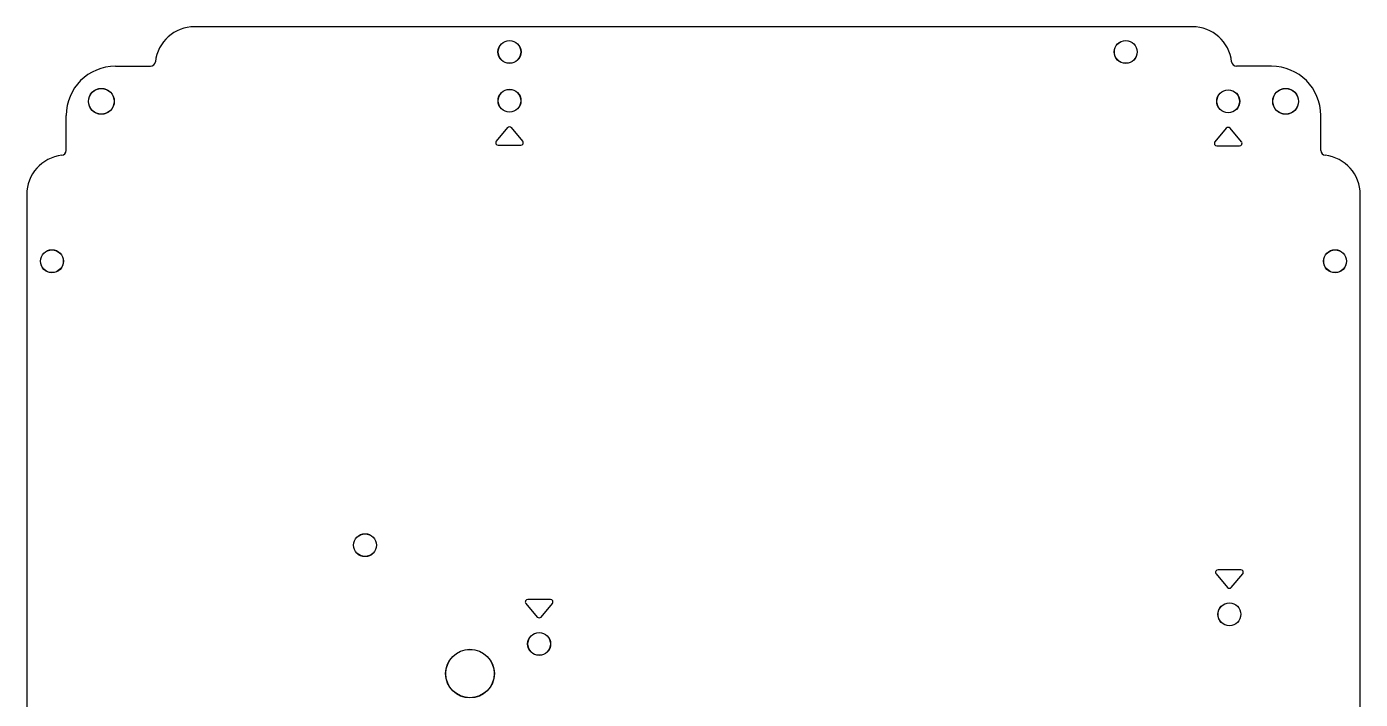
# Model space of a CAD drawing. Header units: millimetres. Extents: x -135 to 135, y -150 to 135.
# Drawn here: x -135 to 135, y -1.2 to 135 of the extents above; entities that cross this region are included whole.
import ezdxf

# ---------------------------------------------------------------- set-up
doc = ezdxf.new("R2010")
doc.units = ezdxf.units.MM

msp = doc.modelspace()

# ---------------------------------------------------------------- linework, layer by layer
at = {"color": 7, "linetype": 'Continuous', "lineweight": 25}
for p, q in [((101, 135), (-101, 135)), ((-117, 127), (-109.94, 127)), ((117, 127), (109.94, 127)), ((-127, 109.94), (-127, 117)), ((127, 109.94), (127, 117)), ((-37.63, 114.55), (-39.93, 111.82)), ((-34.57, 111.82), (-36.87, 114.55)), ((107.87, 114.42), (105.57, 111.7)), ((110.93, 111.7), (108.63, 114.42)), ((-39.55, 111), (-34.95, 111)), ((105.95, 110.88), (110.55, 110.88)), ((-135, 101), (-135, -101)), ((135, -101), (135, 101)), ((110.8, 25), (106.2, 25)), ((105.82, 24.18), (108.12, 21.45)), ((108.88, 21.45), (111.18, 24.18)), ((-28.95, 19), (-33.55, 19)), ((-33.93, 18.18), (-31.63, 15.45)), ((-30.87, 15.45), (-28.57, 18.18))]:
    msp.add_line(p, q, dxfattribs=at)
for centre, radius in [((-37.25, 129.88), 2.33), ((-37.25, 129.88), 2.3), ((87.5, 129.88), 2.33), ((87.5, 129.88), 2.3), ((-119.88, 119.88), 2.62), ((-119.88, 119.88), 2.6), ((-37.25, 120), 2.32), ((-37.25, 120), 2.3), ((108.25, 119.88), 2.33), ((108.25, 119.88), 2.3), ((119.88, 119.88), 2.62), ((119.88, 119.88), 2.6), ((-129.88, 87.5), 2.33), ((-129.88, 87.5), 2.3), ((129.88, 87.5), 2.33), ((129.88, 87.5), 2.3), ((-66.5, 30), 2.32), ((-66.5, 30), 2.3), ((108.5, 16), 2.32), ((108.5, 16), 2.3), ((-31.25, 10), 2.33), ((-31.25, 10), 2.3), ((-45.25, 4), 4.93), ((-45.25, 4), 4.9)]:
    msp.add_circle(centre, radius, dxfattribs=at)
for centre, radius, start, end in [((-101, 127), 8, 90, 173.6206), ((101, 127), 8, 6.3794, 90), ((-117, 117), 10, 90, 180), ((-109.94, 128), 1, 270, 353.6206), ((109.94, 128), 1, 186.3794, 270), ((117, 117), 10, 0, 90), ((-37.25, 114.22), 0.5, 40.156, 139.844), ((108.25, 114.1), 0.5, 40.156, 139.844), ((-39.55, 111.5), 0.5, 139.844, 270), ((-34.95, 111.5), 0.5, 270, 40.156), ((105.95, 111.38), 0.5, 139.844, 270), ((110.55, 111.38), 0.5, 270, 40.156), ((-127, 101), 8, 96.3794, 180), ((-128, 109.94), 1, 276.3794, 0), ((128, 109.94), 1, 180, 263.6206), ((127, 101), 8, 0, 83.6206), ((106.2, 24.5), 0.5, 90, 220.156), ((110.8, 24.5), 0.5, 319.844, 90), ((-33.55, 18.5), 0.5, 90, 220.156), ((-28.95, 18.5), 0.5, 319.844, 90), ((108.5, 21.78), 0.5, 220.156, 319.844), ((-31.25, 15.78), 0.5, 220.156, 319.844)]:
    msp.add_arc(centre, radius, start, end, dxfattribs=at)

doc.saveas('drawing.dxf')
